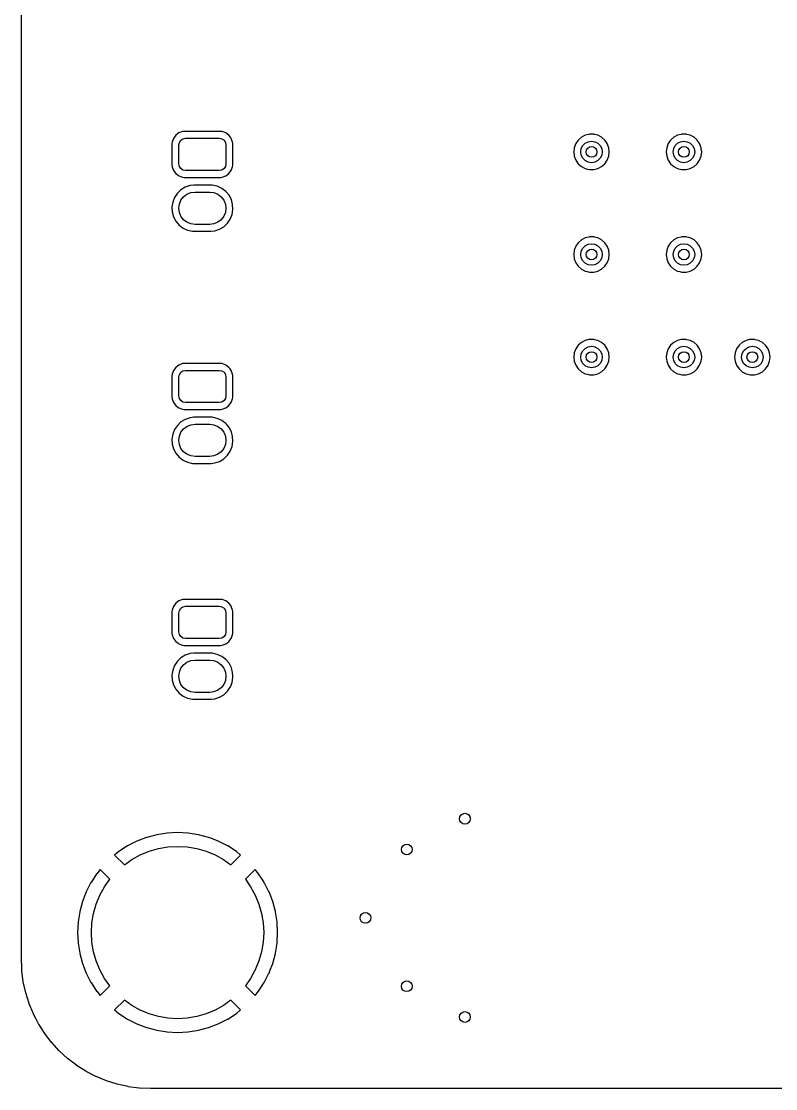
# Model space of a CAD drawing. Extents: x 106.8 to 191.4, y -142.2 to -57.6.
# Drawn here: x 106.76 to 134.76, y -142.21 to -102.57 of the extents above; entities that cross this region are included whole.
import ezdxf

# ---------------------------------------------------------------- set-up
doc = ezdxf.new("R2010")
doc.units = 0
doc.layers.add('BLACK', color=7, linetype='CONTINUOUS')

msp = doc.modelspace()

# ---------------------------------------------------------------- linework, layer by layer
at = {"layer": 'BLACK', "linetype": 'CONTINUOUS'}
for p, q in [((106.763, -107.905), (106.763, -99.1849)), ((112.411, -106.914), (112.36, -107.05)), ((112.498, -106.798), (112.411, -106.914)), ((112.614, -106.711), (112.498, -106.798)), ((112.75, -106.661), (112.614, -106.711)), ((112.627, -107.063), (112.681, -106.982)), ((112.681, -106.982), (112.762, -106.928)), ((112.807, -106.654), (112.75, -106.661)), ((112.762, -106.928), (112.858, -106.909)), ((112.808, -106.654), (112.807, -106.654)), ((112.81, -106.654), (112.808, -106.654)), ((112.812, -106.654), (112.81, -106.654)), ((114.154, -106.654), (112.812, -106.654)), ((112.812, -106.654), (112.812, -106.654)), ((112.858, -106.909), (114.108, -106.909)), ((114.108, -106.909), (114.204, -106.928)), ((114.156, -106.654), (114.154, -106.654)), ((114.159, -106.654), (114.156, -106.654)), ((114.216, -106.661), (114.159, -106.654)), ((114.159, -106.654), (114.159, -106.654)), ((114.204, -106.928), (114.285, -106.982)), ((114.352, -106.711), (114.216, -106.661)), ((114.285, -106.982), (114.339, -107.063)), ((114.469, -106.798), (114.352, -106.711)), ((114.525, -106.874), (114.469, -106.798)), ((114.555, -106.914), (114.525, -106.874)), ((114.606, -107.05), (114.555, -106.914)), ((127.433, -106.979), (127.342, -107.11)), ((127.552, -106.874), (127.433, -106.979)), ((127.692, -106.8), (127.552, -106.874)), ((127.821, -106.768), (127.692, -106.8)), ((127.802, -107.036), (127.926, -107.017)), ((127.847, -106.762), (127.821, -106.768)), ((128.006, -106.762), (127.847, -106.762)), ((127.926, -107.017), (128.05, -107.036)), ((128.036, -106.77), (128.006, -106.762)), ((128.16, -106.8), (128.036, -106.77)), ((128.301, -106.874), (128.16, -106.8)), ((128.42, -106.979), (128.301, -106.874)), ((128.301, -106.874), (128.301, -106.874)), ((128.51, -107.11), (128.42, -106.979)), ((130.862, -106.979), (130.771, -107.11)), ((130.981, -106.874), (130.862, -106.979)), ((131.121, -106.8), (130.981, -106.874)), ((131.25, -106.768), (131.121, -106.8)), ((131.231, -107.036), (131.355, -107.017)), ((131.276, -106.762), (131.25, -106.768)), ((131.435, -106.762), (131.276, -106.762)), ((131.355, -107.017), (131.479, -107.036)), ((131.465, -106.77), (131.435, -106.762)), ((131.589, -106.8), (131.465, -106.77)), ((131.73, -106.874), (131.589, -106.8)), ((131.849, -106.979), (131.73, -106.874)), ((131.73, -106.874), (131.73, -106.874)), ((131.939, -107.11), (131.849, -106.979)), ((112.36, -107.05), (112.354, -107.108)), ((112.354, -107.108), (112.354, -107.108)), ((112.354, -107.108), (112.354, -107.11)), ((112.354, -107.11), (112.354, -107.113)), ((112.354, -107.113), (112.354, -107.113)), ((112.354, -107.113), (112.354, -107.905)), ((112.608, -107.159), (112.627, -107.063)), ((112.608, -107.859), (112.608, -107.159)), ((114.339, -107.063), (114.358, -107.159)), ((114.358, -107.159), (114.358, -107.859)), ((114.613, -107.11), (114.606, -107.05)), ((114.613, -107.417), (114.613, -107.11)), ((114.613, -107.907), (114.613, -107.417)), ((127.286, -107.259), (127.267, -107.417)), ((127.267, -107.417), (127.286, -107.574)), ((127.342, -107.11), (127.286, -107.259)), ((127.526, -107.417), (127.546, -107.293)), ((127.546, -107.54), (127.526, -107.417)), ((127.546, -107.293), (127.602, -107.181)), ((127.602, -107.181), (127.691, -107.093)), ((127.691, -107.093), (127.802, -107.036)), ((128.05, -107.036), (128.161, -107.093)), ((128.161, -107.093), (128.25, -107.181)), ((128.25, -107.181), (128.307, -107.293)), ((128.307, -107.293), (128.326, -107.417)), ((128.326, -107.417), (128.307, -107.54)), ((128.566, -107.259), (128.51, -107.11)), ((128.585, -107.417), (128.566, -107.259)), ((128.566, -107.574), (128.585, -107.417)), ((130.715, -107.259), (130.696, -107.417)), ((130.696, -107.417), (130.715, -107.574)), ((130.771, -107.11), (130.715, -107.259)), ((130.955, -107.417), (130.975, -107.293)), ((130.975, -107.54), (130.955, -107.417)), ((130.975, -107.293), (131.031, -107.181)), ((131.031, -107.181), (131.12, -107.093)), ((131.12, -107.093), (131.231, -107.036)), ((131.479, -107.036), (131.59, -107.093)), ((131.59, -107.093), (131.679, -107.181)), ((131.679, -107.181), (131.736, -107.293)), ((131.736, -107.293), (131.755, -107.417)), ((131.755, -107.417), (131.736, -107.54)), ((131.995, -107.259), (131.939, -107.11)), ((132, -107.296), (131.995, -107.259)), ((131.995, -107.574), (132.014, -107.417)), ((132.014, -107.417), (132, -107.296)), ((127.286, -107.574), (127.286, -107.574)), ((127.286, -107.574), (127.342, -107.723)), ((127.342, -107.723), (127.433, -107.854)), ((127.602, -107.652), (127.546, -107.54)), ((127.691, -107.74), (127.602, -107.652)), ((127.802, -107.797), (127.691, -107.74)), ((127.926, -107.817), (127.802, -107.797)), ((128.05, -107.797), (127.926, -107.817)), ((128.161, -107.74), (128.05, -107.797)), ((128.25, -107.652), (128.161, -107.74)), ((128.307, -107.54), (128.25, -107.652)), ((128.42, -107.854), (128.51, -107.723)), ((128.51, -107.723), (128.566, -107.574)), ((130.715, -107.574), (130.715, -107.574)), ((130.715, -107.574), (130.771, -107.723)), ((130.771, -107.723), (130.862, -107.854)), ((131.031, -107.652), (130.975, -107.54)), ((131.12, -107.74), (131.031, -107.652)), ((131.231, -107.797), (131.12, -107.74)), ((131.355, -107.817), (131.231, -107.797)), ((131.479, -107.797), (131.355, -107.817)), ((131.59, -107.74), (131.479, -107.797)), ((131.679, -107.652), (131.59, -107.74)), ((131.736, -107.54), (131.679, -107.652)), ((131.849, -107.854), (131.939, -107.723)), ((131.939, -107.723), (131.995, -107.574)), ((106.763, -109.462), (106.763, -107.905)), ((112.354, -107.905), (112.354, -107.905)), ((112.354, -107.905), (112.354, -107.907)), ((112.354, -107.907), (112.354, -107.909)), ((112.354, -107.909), (112.354, -107.909)), ((112.354, -107.909), (112.36, -107.967)), ((112.36, -107.967), (112.411, -108.103)), ((112.411, -108.103), (112.498, -108.219)), ((112.498, -108.219), (112.585, -108.284)), ((112.627, -107.954), (112.608, -107.859)), ((112.681, -108.035), (112.627, -107.954)), ((112.762, -108.09), (112.681, -108.035)), ((112.858, -108.109), (112.762, -108.09)), ((114.108, -108.109), (112.858, -108.109)), ((114.204, -108.09), (114.108, -108.109)), ((114.285, -108.035), (114.204, -108.09)), ((114.339, -107.954), (114.285, -108.035)), ((114.358, -107.859), (114.339, -107.954)), ((114.352, -108.306), (114.469, -108.219)), ((114.469, -108.219), (114.555, -108.103)), ((114.555, -108.103), (114.606, -107.967)), ((114.606, -107.967), (114.613, -107.907)), ((127.433, -107.854), (127.552, -107.959)), ((127.552, -107.959), (127.552, -107.959)), ((127.552, -107.959), (127.692, -108.033)), ((127.692, -108.033), (127.769, -108.052)), ((127.769, -108.052), (127.847, -108.071)), ((127.847, -108.071), (127.847, -108.071)), ((127.847, -108.071), (128.006, -108.071)), ((128.006, -108.071), (128.16, -108.033)), ((128.006, -108.071), (128.006, -108.071)), ((128.16, -108.033), (128.301, -107.959)), ((128.301, -107.959), (128.42, -107.854)), ((130.862, -107.854), (130.981, -107.959)), ((130.981, -107.959), (130.981, -107.959)), ((130.981, -107.959), (131.121, -108.033)), ((131.121, -108.033), (131.198, -108.052)), ((131.198, -108.052), (131.276, -108.071)), ((131.276, -108.071), (131.276, -108.071)), ((131.276, -108.071), (131.435, -108.071)), ((131.435, -108.071), (131.589, -108.033)), ((131.435, -108.071), (131.435, -108.071)), ((131.589, -108.033), (131.73, -107.959)), ((131.73, -107.959), (131.849, -107.854)), ((112.585, -108.284), (112.614, -108.306)), ((112.614, -108.306), (112.75, -108.357)), ((112.75, -108.357), (112.81, -108.363)), ((112.81, -108.363), (114.156, -108.363)), ((114.156, -108.363), (114.159, -108.363)), ((114.159, -108.363), (114.169, -108.362)), ((114.159, -108.363), (114.159, -108.363)), ((114.169, -108.362), (114.216, -108.357)), ((114.216, -108.357), (114.352, -108.306)), ((112.553, -108.952), (112.449, -109.106)), ((112.688, -108.824), (112.553, -108.952)), ((112.847, -108.729), (112.688, -108.824)), ((112.784, -109.084), (112.908, -108.989)), ((113.023, -108.669), (112.847, -108.729)), ((112.847, -108.729), (112.847, -108.729)), ((112.847, -108.729), (112.847, -108.729)), ((112.908, -108.989), (113.053, -108.929)), ((113.045, -108.667), (113.023, -108.669)), ((113.159, -108.654), (113.045, -108.667)), ((113.053, -108.929), (113.208, -108.909)), ((113.162, -108.654), (113.159, -108.654)), ((113.159, -108.654), (113.159, -108.654)), ((113.851, -108.654), (113.162, -108.654)), ((113.208, -108.909), (113.758, -108.909)), ((113.758, -108.909), (113.913, -108.929)), ((114.033, -108.694), (113.851, -108.654)), ((113.913, -108.929), (114.058, -108.989)), ((114.201, -108.772), (114.033, -108.694)), ((114.058, -108.989), (114.182, -109.084)), ((114.349, -108.885), (114.201, -108.772)), ((114.47, -109.026), (114.349, -108.885)), ((112.38, -109.279), (112.35, -109.462)), ((112.449, -109.106), (112.38, -109.279)), ((112.608, -109.509), (112.629, -109.353)), ((112.629, -109.353), (112.688, -109.209)), ((112.688, -109.209), (112.784, -109.084)), ((114.182, -109.084), (114.278, -109.209)), ((114.278, -109.209), (114.338, -109.353)), ((114.338, -109.353), (114.358, -109.509)), ((114.557, -109.19), (114.47, -109.026)), ((114.47, -109.026), (114.47, -109.026)), ((114.606, -109.37), (114.557, -109.19)), ((114.616, -109.555), (114.606, -109.37)), ((106.763, -111.227), (106.763, -109.462)), ((112.35, -109.462), (112.36, -109.648)), ((112.36, -109.648), (112.41, -109.827)), ((112.629, -109.664), (112.608, -109.509)), ((112.688, -109.809), (112.629, -109.664)), ((114.338, -109.664), (114.278, -109.809)), ((114.358, -109.509), (114.338, -109.664)), ((114.518, -109.911), (114.586, -109.739)), ((114.586, -109.739), (114.616, -109.555)), ((112.41, -109.827), (112.497, -109.991)), ((112.497, -109.991), (112.56, -110.065)), ((112.56, -110.065), (112.617, -110.133)), ((112.617, -110.133), (112.765, -110.245)), ((112.784, -109.933), (112.688, -109.809)), ((112.908, -110.028), (112.784, -109.933)), ((113.053, -110.088), (112.908, -110.028)), ((113.208, -110.109), (113.053, -110.088)), ((113.758, -110.109), (113.208, -110.109)), ((113.913, -110.088), (113.758, -110.109)), ((114.058, -110.028), (113.913, -110.088)), ((114.182, -109.933), (114.058, -110.028)), ((114.119, -110.289), (114.278, -110.193)), ((114.278, -109.809), (114.182, -109.933)), ((114.278, -110.193), (114.413, -110.065)), ((114.413, -110.065), (114.518, -109.911)), ((112.765, -110.245), (112.934, -110.323)), ((112.934, -110.323), (113.115, -110.363)), ((113.115, -110.363), (113.802, -110.363)), ((113.802, -110.363), (113.804, -110.363)), ((113.804, -110.363), (113.943, -110.348)), ((113.943, -110.348), (114.119, -110.289)), ((127.821, -110.578), (127.692, -110.61)), ((127.847, -110.572), (127.821, -110.578)), ((128.006, -110.572), (127.847, -110.572)), ((128.036, -110.58), (128.006, -110.572)), ((128.16, -110.61), (128.036, -110.58)), ((131.25, -110.578), (131.121, -110.61)), ((131.276, -110.572), (131.25, -110.578)), ((131.435, -110.572), (131.276, -110.572)), ((131.465, -110.58), (131.435, -110.572)), ((131.589, -110.61), (131.465, -110.58)), ((127.342, -110.92), (127.286, -111.069)), ((127.433, -110.789), (127.342, -110.92)), ((127.552, -110.684), (127.433, -110.789)), ((127.546, -111.103), (127.602, -110.991)), ((127.692, -110.61), (127.552, -110.684)), ((127.602, -110.991), (127.691, -110.903)), ((127.691, -110.903), (127.802, -110.846)), ((127.802, -110.846), (127.926, -110.827)), ((127.926, -110.827), (128.05, -110.846)), ((128.05, -110.846), (128.161, -110.903)), ((128.301, -110.684), (128.16, -110.61)), ((128.161, -110.903), (128.25, -110.991)), ((128.25, -110.991), (128.307, -111.103)), ((128.42, -110.789), (128.301, -110.684)), ((128.301, -110.684), (128.301, -110.684)), ((128.51, -110.92), (128.42, -110.789)), ((128.566, -111.069), (128.51, -110.92)), ((130.771, -110.92), (130.715, -111.069)), ((130.862, -110.789), (130.771, -110.92)), ((130.981, -110.684), (130.862, -110.789)), ((130.975, -111.103), (131.031, -110.991)), ((131.121, -110.61), (130.981, -110.684)), ((131.031, -110.991), (131.12, -110.903)), ((131.12, -110.903), (131.231, -110.846)), ((131.231, -110.846), (131.355, -110.827)), ((131.355, -110.827), (131.479, -110.846)), ((131.479, -110.846), (131.59, -110.903)), ((131.73, -110.684), (131.589, -110.61)), ((131.59, -110.903), (131.679, -110.991)), ((131.679, -110.991), (131.736, -111.103)), ((131.849, -110.789), (131.73, -110.684)), ((131.73, -110.684), (131.73, -110.684)), ((131.939, -110.92), (131.849, -110.789)), ((131.995, -111.069), (131.939, -110.92)), ((106.763, -114.73), (106.763, -111.227)), ((127.286, -111.069), (127.267, -111.227)), ((127.267, -111.227), (127.286, -111.384)), ((127.286, -111.384), (127.286, -111.384)), ((127.286, -111.384), (127.342, -111.533)), ((127.526, -111.227), (127.546, -111.103)), ((127.546, -111.35), (127.526, -111.227)), ((127.602, -111.462), (127.546, -111.35)), ((128.307, -111.35), (128.25, -111.462)), ((128.307, -111.103), (128.326, -111.227)), ((128.326, -111.227), (128.307, -111.35)), ((128.51, -111.533), (128.566, -111.384)), ((128.585, -111.227), (128.566, -111.069)), ((128.566, -111.384), (128.585, -111.227)), ((128.585, -111.227), (128.585, -111.227)), ((130.715, -111.069), (130.696, -111.227)), ((130.696, -111.227), (130.715, -111.384)), ((130.715, -111.384), (130.715, -111.384)), ((130.715, -111.384), (130.771, -111.533)), ((130.955, -111.227), (130.975, -111.103)), ((130.975, -111.35), (130.955, -111.227)), ((131.031, -111.462), (130.975, -111.35)), ((131.736, -111.35), (131.679, -111.462)), ((131.736, -111.103), (131.755, -111.227)), ((131.755, -111.227), (131.736, -111.35)), ((131.939, -111.533), (131.995, -111.384)), ((132.014, -111.227), (131.995, -111.069)), ((131.995, -111.384), (132.014, -111.227)), ((127.342, -111.533), (127.433, -111.664)), ((127.433, -111.664), (127.552, -111.769)), ((127.552, -111.769), (127.692, -111.843)), ((127.691, -111.55), (127.602, -111.462)), ((127.802, -111.607), (127.691, -111.55)), ((127.926, -111.627), (127.802, -111.607)), ((128.05, -111.607), (127.926, -111.627)), ((128.161, -111.55), (128.05, -111.607)), ((128.16, -111.843), (128.301, -111.769)), ((128.25, -111.462), (128.161, -111.55)), ((128.301, -111.769), (128.42, -111.664)), ((128.42, -111.664), (128.51, -111.533)), ((130.771, -111.533), (130.862, -111.664)), ((130.862, -111.664), (130.981, -111.769)), ((130.981, -111.769), (130.981, -111.769)), ((130.981, -111.769), (131.121, -111.843)), ((131.12, -111.55), (131.031, -111.462)), ((131.231, -111.607), (131.12, -111.55)), ((131.355, -111.627), (131.231, -111.607)), ((131.479, -111.607), (131.355, -111.627)), ((131.59, -111.55), (131.479, -111.607)), ((131.589, -111.843), (131.73, -111.769)), ((131.679, -111.462), (131.59, -111.55)), ((131.73, -111.769), (131.849, -111.664)), ((131.849, -111.664), (131.939, -111.533)), ((127.692, -111.843), (127.769, -111.862)), ((127.769, -111.862), (127.847, -111.881)), ((127.847, -111.881), (127.847, -111.881)), ((127.847, -111.881), (128.006, -111.881)), ((128.006, -111.881), (128.16, -111.843)), ((128.006, -111.881), (128.006, -111.881)), ((131.121, -111.843), (131.198, -111.862)), ((131.198, -111.862), (131.276, -111.881)), ((131.276, -111.881), (131.276, -111.881)), ((131.276, -111.881), (131.435, -111.881)), ((131.435, -111.881), (131.589, -111.843)), ((131.435, -111.881), (131.435, -111.881)), ((127.552, -114.494), (127.433, -114.599)), ((127.692, -114.42), (127.552, -114.494)), ((127.821, -114.388), (127.692, -114.42)), ((127.847, -114.382), (127.821, -114.388)), ((128.006, -114.382), (127.847, -114.382)), ((128.036, -114.39), (128.006, -114.382)), ((128.16, -114.42), (128.036, -114.39)), ((128.301, -114.494), (128.16, -114.42)), ((128.42, -114.599), (128.301, -114.494)), ((128.301, -114.494), (128.301, -114.494)), ((130.981, -114.494), (130.862, -114.599)), ((131.121, -114.42), (130.981, -114.494)), ((131.25, -114.388), (131.121, -114.42)), ((131.276, -114.382), (131.25, -114.388)), ((131.435, -114.382), (131.276, -114.382)), ((131.465, -114.39), (131.435, -114.382)), ((131.589, -114.42), (131.465, -114.39)), ((131.73, -114.494), (131.589, -114.42)), ((131.849, -114.599), (131.73, -114.494)), ((131.73, -114.494), (131.73, -114.494)), ((133.521, -114.494), (133.402, -114.599)), ((133.661, -114.42), (133.521, -114.494)), ((133.79, -114.388), (133.661, -114.42)), ((133.816, -114.382), (133.79, -114.388)), ((133.975, -114.382), (133.816, -114.382)), ((134.005, -114.39), (133.975, -114.382)), ((134.129, -114.42), (134.005, -114.39)), ((134.27, -114.494), (134.129, -114.42)), ((134.389, -114.599), (134.27, -114.494)), ((134.27, -114.494), (134.27, -114.494)), ((106.763, -115.037), (106.763, -114.73)), ((127.286, -114.879), (127.267, -115.037)), ((127.342, -114.73), (127.286, -114.879)), ((127.433, -114.599), (127.342, -114.73)), ((127.526, -115.037), (127.546, -114.913)), ((127.546, -114.913), (127.602, -114.801)), ((127.602, -114.801), (127.691, -114.713)), ((127.691, -114.713), (127.802, -114.656)), ((127.802, -114.656), (127.926, -114.637)), ((127.926, -114.637), (128.05, -114.656)), ((128.05, -114.656), (128.161, -114.713)), ((128.161, -114.713), (128.25, -114.801)), ((128.25, -114.801), (128.307, -114.913)), ((128.307, -114.913), (128.326, -115.037)), ((128.51, -114.73), (128.42, -114.599)), ((128.566, -114.879), (128.51, -114.73)), ((128.585, -115.037), (128.566, -114.879)), ((130.715, -114.879), (130.696, -115.037)), ((130.771, -114.73), (130.715, -114.879)), ((130.862, -114.599), (130.771, -114.73)), ((130.955, -115.037), (130.975, -114.913)), ((130.975, -114.913), (131.031, -114.801)), ((131.031, -114.801), (131.12, -114.713)), ((131.12, -114.713), (131.231, -114.656)), ((131.231, -114.656), (131.355, -114.637)), ((131.355, -114.637), (131.479, -114.656)), ((131.479, -114.656), (131.59, -114.713)), ((131.59, -114.713), (131.679, -114.801)), ((131.679, -114.801), (131.736, -114.913)), ((131.736, -114.913), (131.755, -115.037)), ((131.939, -114.73), (131.849, -114.599)), ((131.995, -114.879), (131.939, -114.73)), ((132.014, -115.037), (131.995, -114.879)), ((133.255, -114.879), (133.236, -115.037)), ((133.311, -114.73), (133.255, -114.879)), ((133.402, -114.599), (133.311, -114.73)), ((133.495, -115.037), (133.515, -114.913)), ((133.515, -114.913), (133.571, -114.801)), ((133.571, -114.801), (133.66, -114.713)), ((133.66, -114.713), (133.771, -114.656)), ((133.771, -114.656), (133.895, -114.637)), ((133.895, -114.637), (134.019, -114.656)), ((134.019, -114.656), (134.13, -114.713)), ((134.13, -114.713), (134.219, -114.801)), ((134.219, -114.801), (134.276, -114.913)), ((134.276, -114.913), (134.295, -115.037)), ((134.479, -114.73), (134.389, -114.599)), ((134.535, -114.879), (134.479, -114.73)), ((134.554, -115.037), (134.535, -114.879)), ((106.763, -116.525), (106.763, -115.037)), ((112.614, -115.331), (112.498, -115.418)), ((112.75, -115.281), (112.614, -115.331)), ((112.807, -115.274), (112.75, -115.281)), ((112.808, -115.274), (112.807, -115.274)), ((112.81, -115.274), (112.808, -115.274)), ((112.812, -115.274), (112.81, -115.274)), ((114.154, -115.274), (112.812, -115.274)), ((112.812, -115.274), (112.812, -115.274)), ((114.156, -115.274), (114.154, -115.274)), ((114.159, -115.274), (114.156, -115.274)), ((114.216, -115.281), (114.159, -115.274)), ((114.159, -115.274), (114.159, -115.274)), ((114.352, -115.331), (114.216, -115.281)), ((114.469, -115.418), (114.352, -115.331)), ((127.267, -115.037), (127.286, -115.194)), ((127.286, -115.194), (127.286, -115.194)), ((127.286, -115.194), (127.342, -115.343)), ((127.342, -115.343), (127.433, -115.474)), ((127.546, -115.16), (127.526, -115.037)), ((127.602, -115.272), (127.546, -115.16)), ((127.691, -115.36), (127.602, -115.272)), ((128.25, -115.272), (128.161, -115.36)), ((128.307, -115.16), (128.25, -115.272)), ((128.326, -115.037), (128.307, -115.16)), ((128.42, -115.474), (128.51, -115.343)), ((128.51, -115.343), (128.566, -115.194)), ((128.566, -115.194), (128.585, -115.037)), ((128.585, -115.037), (128.585, -115.037)), ((130.696, -115.037), (130.715, -115.194)), ((130.715, -115.194), (130.715, -115.194)), ((130.715, -115.194), (130.771, -115.343)), ((130.771, -115.343), (130.862, -115.474)), ((130.975, -115.16), (130.955, -115.037)), ((131.031, -115.272), (130.975, -115.16)), ((131.12, -115.36), (131.031, -115.272)), ((131.679, -115.272), (131.59, -115.36)), ((131.736, -115.16), (131.679, -115.272)), ((131.755, -115.037), (131.736, -115.16)), ((131.849, -115.474), (131.939, -115.343)), ((131.939, -115.343), (131.995, -115.194)), ((131.995, -115.194), (132.014, -115.037)), ((132.014, -115.037), (132.014, -115.037)), ((133.236, -115.037), (133.255, -115.194)), ((133.255, -115.194), (133.255, -115.194)), ((133.255, -115.194), (133.311, -115.343)), ((133.311, -115.343), (133.402, -115.474)), ((133.515, -115.16), (133.495, -115.037)), ((133.571, -115.272), (133.515, -115.16)), ((133.66, -115.36), (133.571, -115.272)), ((134.219, -115.272), (134.13, -115.36)), ((134.276, -115.16), (134.219, -115.272)), ((134.295, -115.037), (134.276, -115.16)), ((134.389, -115.474), (134.479, -115.343)), ((134.479, -115.343), (134.535, -115.194)), ((134.535, -115.194), (134.554, -115.037)), ((134.554, -115.037), (134.554, -115.037)), ((112.36, -115.67), (112.354, -115.728)), ((112.354, -115.728), (112.354, -115.728)), ((112.354, -115.728), (112.354, -115.73)), ((112.354, -115.73), (112.354, -115.733)), ((112.354, -115.733), (112.354, -115.733)), ((112.354, -115.733), (112.354, -116.525)), ((112.411, -115.534), (112.36, -115.67)), ((112.498, -115.418), (112.411, -115.534)), ((112.608, -115.779), (112.627, -115.683)), ((112.627, -115.683), (112.681, -115.602)), ((112.681, -115.602), (112.762, -115.548)), ((112.762, -115.548), (112.858, -115.529)), ((112.858, -115.529), (114.108, -115.529)), ((114.108, -115.529), (114.204, -115.548)), ((114.204, -115.548), (114.285, -115.602)), ((114.285, -115.602), (114.339, -115.683)), ((114.339, -115.683), (114.358, -115.779)), ((114.51, -115.474), (114.469, -115.418)), ((114.555, -115.534), (114.51, -115.474)), ((114.606, -115.67), (114.555, -115.534)), ((114.613, -115.73), (114.606, -115.67)), ((114.613, -116.069), (114.613, -115.73)), ((127.433, -115.474), (127.552, -115.579)), ((127.552, -115.579), (127.552, -115.579)), ((127.552, -115.579), (127.692, -115.653)), ((127.802, -115.417), (127.691, -115.36)), ((127.692, -115.653), (127.762, -115.67)), ((127.762, -115.67), (127.847, -115.691)), ((127.926, -115.437), (127.802, -115.417)), ((127.847, -115.691), (127.847, -115.691)), ((127.847, -115.691), (128.006, -115.691)), ((128.05, -115.417), (127.926, -115.437)), ((128.006, -115.691), (128.16, -115.653)), ((128.006, -115.691), (128.006, -115.691)), ((128.161, -115.36), (128.05, -115.417)), ((128.16, -115.653), (128.301, -115.579)), ((128.301, -115.579), (128.42, -115.474)), ((130.862, -115.474), (130.981, -115.579)), ((130.981, -115.579), (131.121, -115.653)), ((131.231, -115.417), (131.12, -115.36)), ((131.121, -115.653), (131.191, -115.67)), ((131.191, -115.67), (131.276, -115.691)), ((131.355, -115.437), (131.231, -115.417)), ((131.276, -115.691), (131.276, -115.691)), ((131.276, -115.691), (131.435, -115.691)), ((131.479, -115.417), (131.355, -115.437)), ((131.435, -115.691), (131.589, -115.653)), ((131.435, -115.691), (131.435, -115.691)), ((131.59, -115.36), (131.479, -115.417)), ((131.589, -115.653), (131.73, -115.579)), ((131.73, -115.579), (131.849, -115.474)), ((133.402, -115.474), (133.521, -115.579)), ((133.521, -115.579), (133.521, -115.579)), ((133.521, -115.579), (133.661, -115.653)), ((133.771, -115.417), (133.66, -115.36)), ((133.661, -115.653), (133.731, -115.67)), ((133.731, -115.67), (133.816, -115.691)), ((133.895, -115.437), (133.771, -115.417)), ((133.816, -115.691), (133.816, -115.691)), ((133.816, -115.691), (133.975, -115.691)), ((134.019, -115.417), (133.895, -115.437)), ((133.975, -115.691), (134.129, -115.653)), ((133.975, -115.691), (133.975, -115.691)), ((134.13, -115.36), (134.019, -115.417)), ((134.129, -115.653), (134.27, -115.579)), ((134.27, -115.579), (134.389, -115.474)), ((112.608, -116.479), (112.608, -115.779)), ((114.358, -115.779), (114.358, -116.479)), ((114.613, -116.527), (114.613, -116.069)), ((106.763, -117.069), (106.763, -116.525)), ((112.354, -116.525), (112.354, -116.525)), ((112.354, -116.525), (112.354, -116.527)), ((112.354, -116.527), (112.354, -116.529)), ((112.354, -116.529), (112.354, -116.529)), ((112.354, -116.529), (112.36, -116.587)), ((112.627, -116.574), (112.608, -116.479)), ((114.358, -116.479), (114.339, -116.574)), ((114.606, -116.587), (114.613, -116.527)), ((112.36, -116.587), (112.411, -116.723)), ((112.411, -116.723), (112.498, -116.839)), ((112.498, -116.839), (112.585, -116.904)), ((112.585, -116.904), (112.614, -116.926)), ((112.614, -116.926), (112.75, -116.977)), ((112.681, -116.655), (112.627, -116.574)), ((112.762, -116.71), (112.681, -116.655)), ((112.858, -116.729), (112.762, -116.71)), ((114.108, -116.729), (112.858, -116.729)), ((114.204, -116.71), (114.108, -116.729)), ((114.285, -116.655), (114.204, -116.71)), ((114.216, -116.977), (114.352, -116.926)), ((114.339, -116.574), (114.285, -116.655)), ((114.352, -116.926), (114.469, -116.839)), ((114.469, -116.839), (114.555, -116.723)), ((114.555, -116.723), (114.606, -116.587)), ((106.763, -118.082), (106.763, -117.069)), ((112.75, -116.977), (112.81, -116.983)), ((112.81, -116.983), (114.156, -116.983)), ((113.023, -117.289), (112.847, -117.349)), ((113.045, -117.287), (113.023, -117.289)), ((113.159, -117.274), (113.045, -117.287)), ((113.162, -117.274), (113.159, -117.274)), ((113.159, -117.274), (113.159, -117.274)), ((113.851, -117.274), (113.162, -117.274)), ((114.033, -117.314), (113.851, -117.274)), ((114.201, -117.392), (114.033, -117.314)), ((114.156, -116.983), (114.159, -116.983)), ((114.159, -116.983), (114.169, -116.982)), ((114.159, -116.983), (114.159, -116.983)), ((114.169, -116.982), (114.216, -116.977)), ((112.449, -117.726), (112.38, -117.899)), ((112.553, -117.572), (112.449, -117.726)), ((112.688, -117.444), (112.553, -117.572)), ((112.847, -117.349), (112.688, -117.444)), ((112.688, -117.829), (112.784, -117.704)), ((112.784, -117.704), (112.908, -117.609)), ((112.847, -117.349), (112.847, -117.349)), ((112.847, -117.349), (112.847, -117.349)), ((112.908, -117.609), (113.053, -117.549)), ((113.053, -117.549), (113.208, -117.529)), ((113.208, -117.529), (113.758, -117.529)), ((113.758, -117.529), (113.913, -117.549)), ((113.913, -117.549), (114.058, -117.609)), ((114.058, -117.609), (114.182, -117.704)), ((114.182, -117.704), (114.278, -117.829)), ((114.312, -117.477), (114.201, -117.392)), ((114.349, -117.505), (114.312, -117.477)), ((114.371, -117.53), (114.349, -117.505)), ((114.47, -117.646), (114.371, -117.53)), ((114.557, -117.81), (114.47, -117.646)), ((114.47, -117.646), (114.47, -117.646)), ((106.763, -122.749), (106.763, -118.082)), ((112.38, -117.899), (112.35, -118.082)), ((112.35, -118.082), (112.36, -118.268)), ((112.608, -118.129), (112.629, -117.973)), ((112.629, -118.284), (112.608, -118.129)), ((112.629, -117.973), (112.688, -117.829)), ((114.278, -117.829), (114.338, -117.973)), ((114.338, -117.973), (114.358, -118.129)), ((114.358, -118.129), (114.338, -118.284)), ((114.606, -117.99), (114.557, -117.81)), ((114.616, -118.175), (114.606, -117.99)), ((112.36, -118.268), (112.41, -118.447)), ((112.41, -118.447), (112.497, -118.611)), ((112.688, -118.429), (112.629, -118.284)), ((112.784, -118.553), (112.688, -118.429)), ((114.278, -118.429), (114.182, -118.553)), ((114.338, -118.284), (114.278, -118.429)), ((114.518, -118.531), (114.586, -118.359)), ((114.586, -118.359), (114.616, -118.175)), ((112.497, -118.611), (112.617, -118.753)), ((112.617, -118.753), (112.617, -118.753)), ((112.617, -118.753), (112.765, -118.865)), ((112.765, -118.865), (112.934, -118.943)), ((112.908, -118.648), (112.784, -118.553)), ((113.053, -118.708), (112.908, -118.648)), ((113.208, -118.729), (113.053, -118.708)), ((113.758, -118.729), (113.208, -118.729)), ((113.913, -118.708), (113.758, -118.729)), ((114.058, -118.648), (113.913, -118.708)), ((113.943, -118.968), (114.119, -118.909)), ((114.182, -118.553), (114.058, -118.648)), ((114.119, -118.909), (114.278, -118.813)), ((114.278, -118.813), (114.413, -118.685)), ((114.413, -118.685), (114.518, -118.531)), ((112.934, -118.943), (113.115, -118.983)), ((113.115, -118.983), (113.802, -118.983)), ((113.802, -118.983), (113.804, -118.983)), ((113.804, -118.983), (113.943, -118.968)), ((106.763, -125.288), (106.763, -122.749)), ((112.75, -124.044), (112.614, -124.094)), ((112.807, -124.037), (112.75, -124.044)), ((112.808, -124.037), (112.807, -124.037)), ((112.81, -124.037), (112.808, -124.037)), ((112.812, -124.037), (112.81, -124.037)), ((114.154, -124.037), (112.812, -124.037)), ((112.812, -124.037), (112.812, -124.037)), ((114.156, -124.037), (114.154, -124.037)), ((114.159, -124.037), (114.156, -124.037)), ((114.216, -124.044), (114.159, -124.037)), ((114.159, -124.037), (114.159, -124.037)), ((114.352, -124.094), (114.216, -124.044)), ((112.36, -124.433), (112.354, -124.491)), ((112.411, -124.297), (112.36, -124.433)), ((112.498, -124.181), (112.411, -124.297)), ((112.614, -124.094), (112.498, -124.181)), ((112.608, -124.542), (112.627, -124.446)), ((112.627, -124.446), (112.681, -124.365)), ((112.681, -124.365), (112.762, -124.311)), ((112.762, -124.311), (112.858, -124.292)), ((112.858, -124.292), (114.108, -124.292)), ((114.108, -124.292), (114.204, -124.311)), ((114.204, -124.311), (114.285, -124.365)), ((114.285, -124.365), (114.339, -124.446)), ((114.339, -124.446), (114.358, -124.542)), ((114.469, -124.181), (114.352, -124.094)), ((114.534, -124.268), (114.469, -124.181)), ((114.555, -124.297), (114.534, -124.268)), ((114.606, -124.433), (114.555, -124.297)), ((114.612, -124.488), (114.606, -124.433)), ((112.354, -124.491), (112.354, -124.491)), ((112.354, -124.491), (112.354, -124.493)), ((112.354, -124.493), (112.354, -124.496)), ((112.354, -124.496), (112.354, -124.496)), ((112.354, -124.496), (112.354, -125.288)), ((112.608, -125.242), (112.608, -124.542)), ((114.358, -124.542), (114.358, -125.242)), ((114.613, -124.493), (114.612, -124.488)), ((114.613, -125.29), (114.613, -124.493)), ((112.627, -125.337), (112.608, -125.242)), ((114.358, -125.242), (114.339, -125.337)), ((106.763, -126.845), (106.763, -125.288)), ((112.354, -125.288), (112.354, -125.288)), ((112.354, -125.288), (112.354, -125.29)), ((112.354, -125.29), (112.354, -125.292)), ((112.354, -125.292), (112.354, -125.292)), ((112.354, -125.292), (112.36, -125.35)), ((112.36, -125.35), (112.36, -125.35)), ((112.36, -125.35), (112.36, -125.35)), ((112.36, -125.35), (112.397, -125.449)), ((112.397, -125.449), (112.411, -125.486)), ((112.411, -125.486), (112.498, -125.602)), ((112.498, -125.602), (112.585, -125.667)), ((112.681, -125.418), (112.627, -125.337)), ((112.762, -125.473), (112.681, -125.418)), ((112.858, -125.492), (112.762, -125.473)), ((114.108, -125.492), (112.858, -125.492)), ((114.204, -125.473), (114.108, -125.492)), ((114.285, -125.418), (114.204, -125.473)), ((114.339, -125.337), (114.285, -125.418)), ((114.352, -125.689), (114.462, -125.607)), ((114.462, -125.607), (114.469, -125.602)), ((114.469, -125.602), (114.555, -125.486)), ((114.555, -125.486), (114.606, -125.35)), ((114.606, -125.35), (114.613, -125.29)), ((112.585, -125.667), (112.614, -125.689)), ((112.614, -125.689), (112.75, -125.74)), ((112.75, -125.74), (112.81, -125.746)), ((112.81, -125.746), (114.156, -125.746)), ((113.023, -126.052), (112.847, -126.112)), ((113.045, -126.05), (113.023, -126.052)), ((113.159, -126.037), (113.045, -126.05)), ((113.162, -126.037), (113.159, -126.037)), ((113.159, -126.037), (113.159, -126.037)), ((113.851, -126.037), (113.162, -126.037)), ((114.033, -126.077), (113.851, -126.037)), ((114.156, -125.746), (114.159, -125.746)), ((114.159, -125.746), (114.169, -125.745)), ((114.159, -125.746), (114.159, -125.746)), ((114.169, -125.745), (114.216, -125.74)), ((114.216, -125.74), (114.352, -125.689)), ((112.553, -126.335), (112.449, -126.489)), ((112.688, -126.207), (112.553, -126.335)), ((112.847, -126.112), (112.688, -126.207)), ((112.784, -126.467), (112.908, -126.372)), ((112.847, -126.112), (112.847, -126.112)), ((112.847, -126.112), (112.847, -126.112)), ((112.908, -126.372), (113.053, -126.312)), ((113.053, -126.312), (113.208, -126.292)), ((113.208, -126.292), (113.758, -126.292)), ((113.758, -126.292), (113.913, -126.312)), ((113.913, -126.312), (114.058, -126.372)), ((114.201, -126.155), (114.033, -126.077)), ((114.058, -126.372), (114.182, -126.467)), ((114.349, -126.268), (114.201, -126.155)), ((114.47, -126.409), (114.349, -126.268)), ((114.557, -126.573), (114.47, -126.409)), ((106.763, -129.48), (106.763, -126.845)), ((112.38, -126.662), (112.35, -126.845)), ((112.35, -126.845), (112.36, -127.031)), ((112.449, -126.489), (112.38, -126.662)), ((112.608, -126.892), (112.629, -126.736)), ((112.629, -126.736), (112.688, -126.592)), ((112.688, -126.592), (112.784, -126.467)), ((114.182, -126.467), (114.278, -126.592)), ((114.278, -126.592), (114.338, -126.736)), ((114.338, -126.736), (114.358, -126.892)), ((114.606, -126.753), (114.557, -126.573)), ((114.613, -126.883), (114.606, -126.753)), ((112.36, -127.031), (112.41, -127.21)), ((112.41, -127.21), (112.497, -127.374)), ((112.629, -127.047), (112.608, -126.892)), ((112.688, -127.192), (112.629, -127.047)), ((112.784, -127.316), (112.688, -127.192)), ((114.278, -127.192), (114.182, -127.316)), ((114.338, -127.047), (114.278, -127.192)), ((114.358, -126.892), (114.338, -127.047)), ((114.523, -127.28), (114.586, -127.122)), ((114.586, -127.122), (114.616, -126.938)), ((114.616, -126.938), (114.613, -126.883)), ((112.497, -127.374), (112.56, -127.448)), ((112.56, -127.448), (112.617, -127.516)), ((112.617, -127.516), (112.765, -127.628)), ((112.765, -127.628), (112.934, -127.706)), ((112.908, -127.411), (112.784, -127.316)), ((113.053, -127.471), (112.908, -127.411)), ((113.208, -127.492), (113.053, -127.471)), ((113.758, -127.492), (113.208, -127.492)), ((113.913, -127.471), (113.758, -127.492)), ((114.058, -127.411), (113.913, -127.471)), ((114.182, -127.316), (114.058, -127.411)), ((114.119, -127.672), (114.278, -127.576)), ((114.278, -127.576), (114.413, -127.448)), ((114.413, -127.448), (114.518, -127.294)), ((114.518, -127.294), (114.523, -127.28)), ((112.934, -127.706), (113.115, -127.746)), ((113.115, -127.746), (113.802, -127.746)), ((113.802, -127.746), (113.804, -127.746)), ((113.804, -127.746), (113.943, -127.731)), ((113.943, -127.731), (114.119, -127.672)), ((106.763, -131.871), (106.763, -129.48)), ((106.763, -136.411), (106.763, -131.871)), ((111.788, -132.777), (111.417, -132.877)), ((111.792, -132.776), (111.788, -132.777)), ((112.172, -132.716), (111.792, -132.776)), ((112.176, -132.716), (112.172, -132.716)), ((112.56, -132.696), (112.176, -132.716)), ((112.564, -132.696), (112.56, -132.696)), ((112.948, -132.716), (112.564, -132.696)), ((112.952, -132.716), (112.948, -132.716)), ((113.332, -132.776), (112.952, -132.716)), ((113.336, -132.777), (113.332, -132.776)), ((113.707, -132.877), (113.336, -132.777)), ((110.708, -133.192), (110.704, -133.194)), ((111.05, -133.018), (110.708, -133.192)), ((111.054, -133.016), (111.05, -133.018)), ((111.413, -132.878), (111.054, -133.016)), ((111.417, -132.877), (111.413, -132.878)), ((113.712, -132.878), (113.707, -132.877)), ((113.791, -132.909), (113.712, -132.878)), ((114.07, -133.016), (113.791, -132.909)), ((114.074, -133.018), (114.07, -133.016)), ((114.417, -133.192), (114.074, -133.018)), ((114.421, -133.194), (114.417, -133.192)), ((110.378, -133.406), (110.223, -133.531)), ((110.223, -133.531), (110.586, -133.893)), ((110.382, -133.403), (110.378, -133.406)), ((110.704, -133.194), (110.382, -133.403)), ((110.86, -133.699), (111.174, -133.525)), ((111.174, -133.525), (111.505, -133.388)), ((111.505, -133.388), (111.85, -133.289)), ((111.85, -133.289), (112.204, -133.229)), ((112.204, -133.229), (112.562, -133.209)), ((112.562, -133.209), (112.92, -133.229)), ((112.92, -133.229), (113.274, -133.289)), ((113.274, -133.289), (113.619, -133.388)), ((113.619, -133.388), (113.951, -133.525)), ((113.951, -133.525), (114.265, -133.699)), ((114.743, -133.403), (114.421, -133.194)), ((114.538, -133.893), (114.901, -133.531)), ((114.746, -133.406), (114.743, -133.403)), ((114.901, -133.531), (114.746, -133.406)), ((114.901, -133.531), (114.901, -133.531)), ((110.586, -133.893), (110.86, -133.699)), ((114.265, -133.699), (114.538, -133.893)), ((109.557, -134.228), (109.348, -134.55)), ((109.56, -134.224), (109.557, -134.228)), ((109.685, -134.07), (109.56, -134.224)), ((110.047, -134.432), (109.685, -134.07)), ((115.44, -134.07), (115.077, -134.432)), ((115.565, -134.224), (115.44, -134.07)), ((115.567, -134.228), (115.565, -134.224)), ((115.7, -134.433), (115.567, -134.228)), ((109.345, -134.554), (109.171, -134.896)), ((109.348, -134.55), (109.345, -134.554)), ((109.679, -135.02), (109.853, -134.706)), ((109.853, -134.706), (110.047, -134.432)), ((115.077, -134.432), (115.272, -134.706)), ((115.272, -134.706), (115.445, -135.02)), ((115.776, -134.55), (115.7, -134.433)), ((115.779, -134.554), (115.776, -134.55)), ((115.953, -134.896), (115.779, -134.554)), ((109.169, -134.9), (109.032, -135.259)), ((109.171, -134.896), (109.169, -134.9)), ((109.542, -135.352), (109.679, -135.02)), ((115.445, -135.02), (115.583, -135.352)), ((115.955, -134.9), (115.953, -134.896)), ((116.093, -135.259), (115.955, -134.9)), ((109.03, -135.263), (108.931, -135.634)), ((109.032, -135.259), (109.03, -135.263)), ((109.442, -135.697), (109.542, -135.352)), ((115.583, -135.352), (115.682, -135.697)), ((116.094, -135.263), (116.093, -135.259)), ((116.193, -135.634), (116.094, -135.263)), ((108.93, -135.639), (108.87, -136.018)), ((108.931, -135.634), (108.93, -135.639)), ((109.382, -136.05), (109.442, -135.697)), ((115.682, -135.697), (115.742, -136.05)), ((116.194, -135.639), (116.193, -135.634)), ((116.254, -136.018), (116.194, -135.639)), ((108.869, -136.023), (108.849, -136.406)), ((108.87, -136.018), (108.869, -136.023)), ((109.362, -136.409), (109.382, -136.05)), ((115.742, -136.05), (115.762, -136.409)), ((116.255, -136.023), (116.254, -136.018)), ((116.275, -136.406), (116.255, -136.023)), ((106.763, -137.369), (106.763, -136.411)), ((108.849, -136.406), (108.849, -136.411)), ((108.849, -136.411), (108.869, -136.794)), ((109.382, -136.767), (109.362, -136.409)), ((115.762, -136.409), (115.742, -136.767)), ((116.255, -136.794), (116.275, -136.411)), ((116.275, -136.411), (116.275, -136.406)), ((108.869, -136.794), (108.87, -136.799)), ((108.87, -136.799), (108.93, -137.178)), ((109.442, -137.121), (109.382, -136.767)), ((109.542, -137.465), (109.442, -137.121)), ((115.682, -137.121), (115.583, -137.465)), ((115.742, -136.767), (115.682, -137.121)), ((116.194, -137.178), (116.254, -136.799)), ((116.254, -136.799), (116.255, -136.794)), ((106.763, -137.407), (106.763, -137.369)), ((106.763, -137.411), (106.763, -137.407)), ((106.775, -137.701), (106.763, -137.411)), ((108.93, -137.178), (108.931, -137.183)), ((108.931, -137.183), (109.03, -137.554)), ((109.03, -137.554), (109.032, -137.558)), ((109.679, -137.797), (109.542, -137.465)), ((115.583, -137.465), (115.445, -137.797)), ((116.093, -137.558), (116.094, -137.554)), ((116.094, -137.554), (116.193, -137.183)), ((116.193, -137.183), (116.194, -137.178)), ((106.781, -137.823), (106.775, -137.701)), ((106.781, -137.831), (106.781, -137.823)), ((106.835, -138.238), (106.781, -137.831)), ((109.032, -137.558), (109.169, -137.917)), ((109.169, -137.917), (109.171, -137.921)), ((109.171, -137.921), (109.345, -138.263)), ((109.853, -138.111), (109.679, -137.797)), ((115.445, -137.797), (115.272, -138.111)), ((115.779, -138.263), (115.953, -137.921)), ((115.953, -137.921), (115.955, -137.917)), ((115.955, -137.917), (115.989, -137.829)), ((115.989, -137.829), (116.093, -137.558)), ((106.836, -138.246), (106.835, -138.238)), ((106.925, -138.647), (106.836, -138.246)), ((109.345, -138.263), (109.348, -138.267)), ((109.348, -138.267), (109.557, -138.589)), ((110.047, -138.385), (109.853, -138.111)), ((115.272, -138.111), (115.077, -138.385)), ((115.567, -138.589), (115.776, -138.267)), ((115.776, -138.267), (115.779, -138.263)), ((106.927, -138.654), (106.925, -138.647)), ((107.051, -139.046), (106.927, -138.654)), ((109.557, -138.589), (109.56, -138.593)), ((109.56, -138.593), (109.685, -138.747)), ((109.685, -138.747), (110.047, -138.385)), ((115.077, -138.385), (115.44, -138.747)), ((115.44, -138.747), (115.565, -138.593)), ((115.565, -138.593), (115.567, -138.589)), ((107.054, -139.054), (107.051, -139.046)), ((107.211, -139.433), (107.054, -139.054)), ((110.586, -138.924), (110.223, -139.286)), ((110.86, -139.118), (110.586, -138.924)), ((111.174, -139.292), (110.86, -139.118)), ((114.265, -139.118), (113.951, -139.292)), ((114.538, -138.924), (114.265, -139.118)), ((114.901, -139.286), (114.538, -138.924)), ((115.44, -138.747), (115.44, -138.747)), ((107.214, -139.44), (107.211, -139.433)), ((107.31, -139.625), (107.214, -139.44)), ((110.223, -139.286), (110.223, -139.286)), ((110.223, -139.286), (110.378, -139.411)), ((110.378, -139.411), (110.382, -139.414)), ((110.382, -139.414), (110.704, -139.623)), ((111.505, -139.429), (111.174, -139.292)), ((111.85, -139.528), (111.505, -139.429)), ((112.204, -139.588), (111.85, -139.528)), ((113.274, -139.528), (112.92, -139.588)), ((113.619, -139.429), (113.274, -139.528)), ((113.951, -139.292), (113.619, -139.429)), ((114.421, -139.623), (114.743, -139.414)), ((114.743, -139.414), (114.746, -139.411)), ((114.746, -139.411), (114.901, -139.286)), ((114.901, -139.286), (114.901, -139.286)), ((107.404, -139.805), (107.31, -139.625)), ((107.408, -139.812), (107.404, -139.805)), ((107.629, -140.158), (107.408, -139.812)), ((110.704, -139.623), (110.708, -139.625)), ((110.708, -139.625), (111.05, -139.8)), ((111.05, -139.8), (111.054, -139.801)), ((111.054, -139.801), (111.413, -139.939)), ((112.562, -139.609), (112.204, -139.588)), ((112.92, -139.588), (112.562, -139.609)), ((113.712, -139.939), (114.07, -139.801)), ((114.07, -139.801), (114.074, -139.8)), ((114.074, -139.8), (114.417, -139.625)), ((114.417, -139.625), (114.421, -139.623)), ((107.633, -140.165), (107.629, -140.158)), ((107.883, -140.491), (107.633, -140.165)), ((111.413, -139.939), (111.417, -139.941)), ((111.417, -139.941), (111.788, -140.04)), ((111.788, -140.04), (111.792, -140.041)), ((111.792, -140.041), (112.172, -140.101)), ((112.172, -140.101), (112.176, -140.101)), ((112.176, -140.101), (112.56, -140.122)), ((112.56, -140.122), (112.564, -140.122)), ((112.564, -140.122), (112.948, -140.101)), ((112.948, -140.101), (112.952, -140.101)), ((112.952, -140.101), (113.332, -140.041)), ((113.332, -140.041), (113.336, -140.04)), ((113.336, -140.04), (113.707, -139.941)), ((113.707, -139.941), (113.712, -139.939)), ((107.888, -140.496), (107.883, -140.491)), ((108.166, -140.8), (107.888, -140.496)), ((108.171, -140.805), (108.166, -140.8)), ((108.474, -141.083), (108.171, -140.805)), ((108.48, -141.088), (108.474, -141.083)), ((108.806, -141.338), (108.48, -141.088)), ((108.812, -141.342), (108.806, -141.338)), ((109.159, -141.563), (108.812, -141.342)), ((109.166, -141.567), (109.159, -141.563)), ((109.53, -141.757), (109.166, -141.567)), ((109.537, -141.76), (109.53, -141.757)), ((109.917, -141.917), (109.537, -141.76)), ((109.924, -141.92), (109.917, -141.917)), ((110.316, -142.043), (109.924, -141.92)), ((110.324, -142.045), (110.316, -142.043)), ((110.725, -142.134), (110.324, -142.045)), ((110.732, -142.136), (110.725, -142.134)), ((111.14, -142.189), (110.732, -142.136)), ((111.148, -142.19), (111.14, -142.189)), ((111.56, -142.208), (111.148, -142.19)), ((111.564, -142.208), (111.56, -142.208)), ((186.56, -142.208), (111.564, -142.208))]:
    msp.add_line(p, q, dxfattribs=at)
at = {"layer": 'BLACK'}
for centre in [(127.926, -107.417), (131.355, -107.417), (127.926, -111.227), (131.355, -111.227), (127.926, -115.037), (131.355, -115.037), (133.895, -115.037), (123.227, -132.182), (121.068, -133.325), (119.534, -135.865), (121.068, -138.405), (123.227, -139.548)]:
    msp.add_circle(centre, 0.2, dxfattribs=at)

doc.saveas('drawing.dxf')
